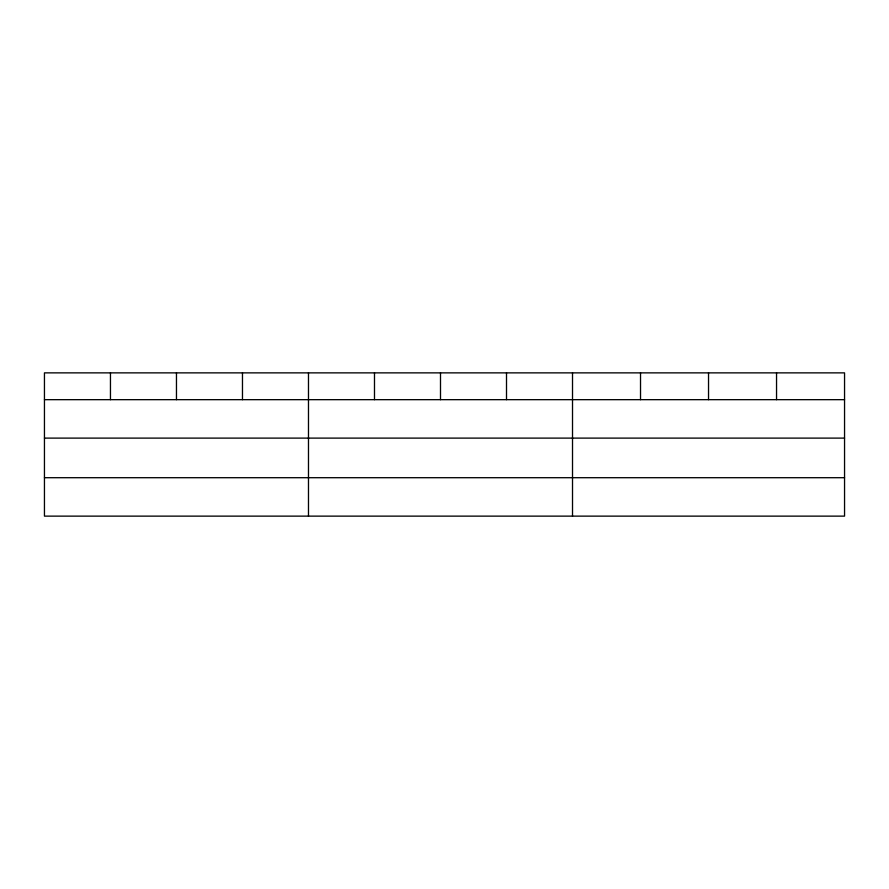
<?xml version="1.0" encoding="UTF-8"?>
<svg xmlns="http://www.w3.org/2000/svg" width="889" height="889" viewBox="0 0 889 889"><rect width="100%" height="100%" fill="white"/><g stroke="black" fill="none" stroke-linecap="round" stroke-linejoin="round"><path stroke-width="1.33" d="M844.55 438.11L844.55 372.869L44.45 372.869L44.45 516.131L844.55 516.131L844.55 438.11L44.45 438.11M44.45 399.672L844.55 399.672M44.45 477.704L844.55 477.704M776.542 372.869L776.542 399.672M708.533 372.869L708.533 399.672M640.524 372.869L640.524 399.672M572.516 372.869L572.516 516.131M506.508 372.869L506.508 399.672M440.5 372.869L440.5 399.672M374.491 372.869L374.491 399.672M308.483 372.869L308.483 516.131M242.475 372.869L242.475 399.672M176.467 372.869L176.467 399.672M110.458 372.869L110.458 399.672"/></g></svg>
